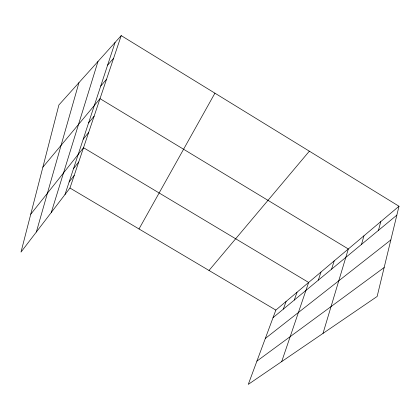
<?xml version="1.0" encoding="UTF-8"?>
<svg xmlns="http://www.w3.org/2000/svg" width="420" height="420" viewBox="0 0 420 420"><rect width="100%" height="100%" fill="white"/><g stroke="black" fill="none" stroke-linecap="round" stroke-linejoin="round"><path stroke-width="0.63" d="M399 206.246L377.139 296.468L248.278 384.384L275.846 310.091L399 206.246L121.217 35.616L58.895 104.969L21 252.089L69.962 188.034L121.217 35.616M378.483 230.344L380.793 221.597M361.52 244.393L363.951 235.804M36.362 231.998L78.955 82.645M323.001 333.406L348.322 248.976L100.018 98.658L42.871 167.171M51.293 212.462L98.002 61.446M331.59 269.178L334.199 260.888M318.329 280.156L320.995 272.018M64.99 194.544L115.096 42.425M281.699 361.583L308.637 282.445L83.522 147.714L30.749 214.242M294.278 300.074L297.034 292.226M283.337 309.131L286.125 301.423M139.015 228.968L214.924 93.177M69.121 181.991L74.209 175.413M73.521 168.641L78.719 161.999M83.213 139.214L88.652 132.463M88.573 122.945L94.133 116.151M209.003 270.464L309.351 151.179M100.706 86.111L106.538 79.27M107.609 65.158L113.579 58.317M273.037 317.656L396.842 215.145M265.314 338.468L390.836 239.951M256.909 361.121L384.153 267.519M69.962 188.034L275.846 310.091"/></g></svg>
